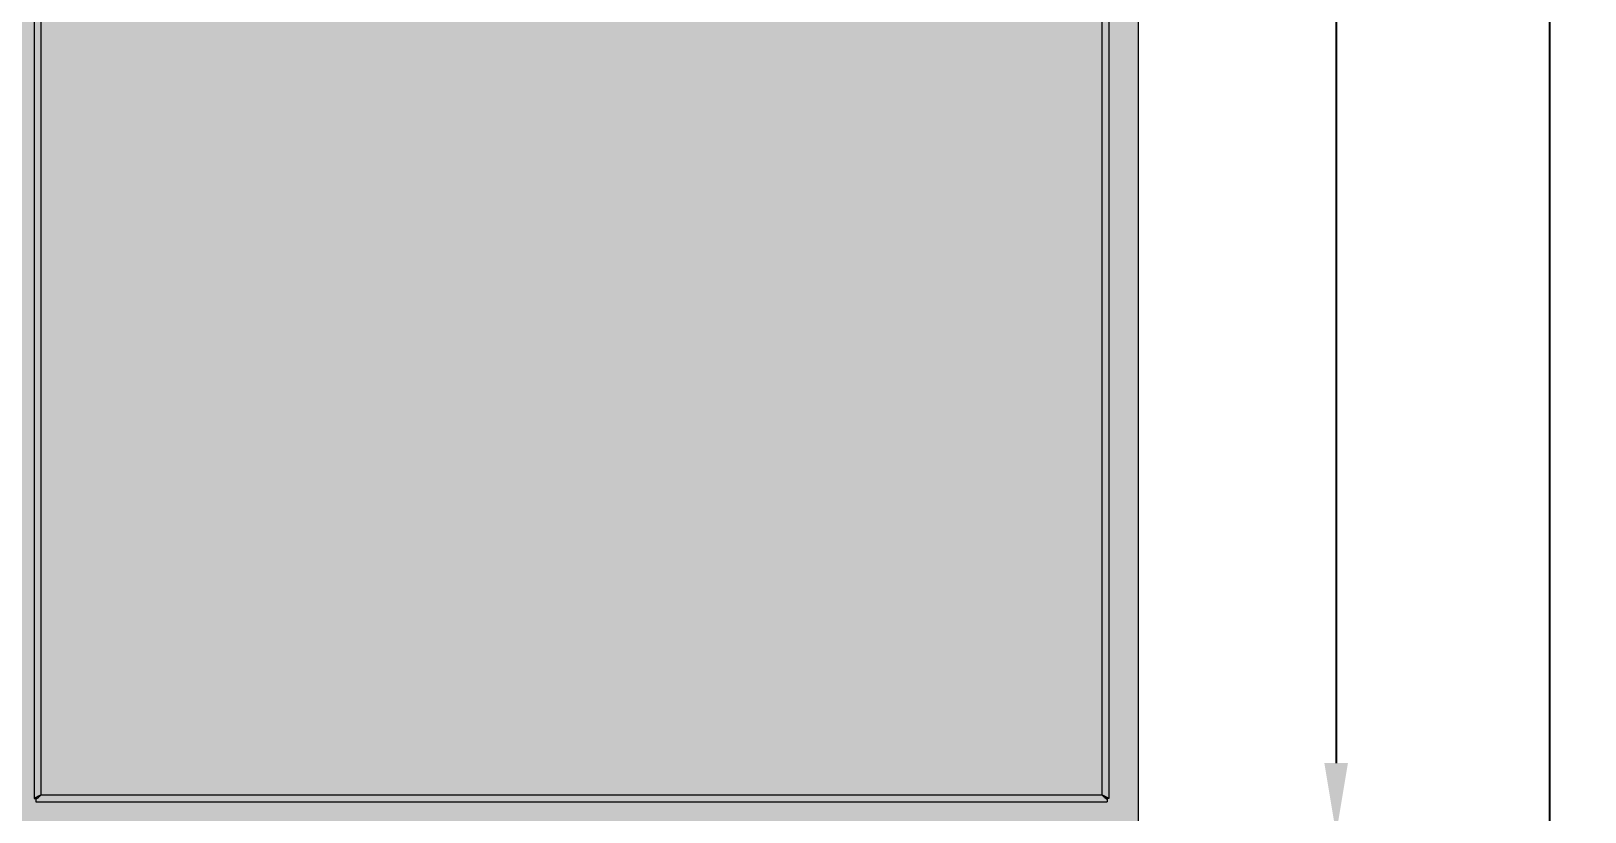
# Model space of a CAD drawing. Header units: millimetres. Extents: x 6914 to 9858, y -2771 to -210.
# Drawn here: x 9035 to 9858, y -2349 to -1935 of the extents above; entities that cross this region are included whole.
import ezdxf

# ---------------------------------------------------------------- set-up
doc = ezdxf.new("R2010")
doc.units = ezdxf.units.MM
doc.layers.get('0').update_dxf_attribs({"lineweight": 9})
for name, color, linetype, lineweight in [('THICK', 7, 'Continuous', 13), ('тонкая', 7, 'Continuous', 13), ('Штриховка шкафов', 7, 'Continuous', 9)]:
    doc.layers.add(name, color=color, linetype=linetype, lineweight=lineweight)
doc.styles.add('ГОСТ 2.304', font='CS_Gost2304.shx')
doc.dimstyles.new('СПДС', dxfattribs={"dimtxt": 2.5, "dimasz": 2.5, "dimexe": 1.25, "dimexo": 0.625, "dimtad": 1, "dimdec": 0, "dimtxsty": 'ГОСТ 2.304', "dimblk": 'ARCHTICK', "dimblk1": 'ARCHTICK', "dimblk2": 'ARCHTICK', "dimcen": 2.5, "dimdle": 2, "dimadec": 0, "dimazin": 2, "dimtfac": 0.75, "dimtdec": 4, "dimtmove": 1, "dimatfit": 3, "dimfxl": 1, "dimtfill": 1, "dimtolj": 1, "dimarcsym": 0})

# ---------------------------------------------------------------- blocks, each defined once
blk = doc.blocks.new('*D538')
at = {"layer": 'Defpoints', "color": 0}
for p in [(9602.29, -210.25), (9621.23, -2560.26), (9839.09, -2560.26)]:
    blk.add_point(p, dxfattribs=at)
at = {"layer": 'тонкая', "color": 0, "lineweight": -2}
for p, q in [((9611.67, -210.25), (9857.84, -210.25)), ((9839.09, -247.75), (9839.09, -2522.76)), ((9630.6, -2560.26), (9857.84, -2560.26))]:
    blk.add_line(p, q, dxfattribs=at)
at = {"layer": 'тонкая', "color": 0}
for points in [[(9845.34, -247.75), (9832.84, -247.75), (9839.09, -210.25)], [(9832.84, -2522.76), (9845.34, -2522.76), (9839.09, -2560.26)]]:
    blk.add_solid(points, dxfattribs=at)
at = {"layer": 'тонкая', "color": 0, "insert": (9808.74, -1385.25), "char_height": 37.5, "attachment_point": 5, "rotation": 90, "style": 'ГОСТ 2.304', "bg_fill": 3, "box_fill_scale": 1.1, "bg_fill_color": 256, "bg_fill_true_color": 13158600, "bg_fill_transparency": 0}
blk.add_mtext('\\A1;2350', dxfattribs=at)
blk = doc.blocks.new('*D539')
at = {"layer": 'Defpoints', "color": 0}
for p in [(9621.53, -360.26), (9621, -2360.26), (9726.12, -2360.26)]:
    blk.add_point(p, dxfattribs=at)
at = {"layer": 'тонкая', "color": 0, "lineweight": -2}
for p, q in [((9630.9, -360.26), (9744.87, -360.26)), ((9726.12, -397.76), (9726.12, -2322.76)), ((9630.38, -2360.26), (9744.87, -2360.26))]:
    blk.add_line(p, q, dxfattribs=at)
at = {"layer": 'тонкая', "color": 0}
for points in [[(9732.37, -397.76), (9719.87, -397.76), (9726.12, -360.26)], [(9719.87, -2322.76), (9732.37, -2322.76), (9726.12, -2360.26)]]:
    blk.add_solid(points, dxfattribs=at)
at = {"layer": 'тонкая', "color": 0, "insert": (9696.54, -1360.26), "char_height": 37.5, "attachment_point": 5, "rotation": 90, "style": 'ГОСТ 2.304', "bg_fill": 3, "box_fill_scale": 1.1, "bg_fill_color": 256, "bg_fill_true_color": 13158600, "bg_fill_transparency": 0}
blk.add_mtext('\\A1;2000', dxfattribs=at)
blk = doc.blocks.new('Из_буфера26433')
at = {"layer": 'THICK'}
for p, q in [((-284.5, -1.8), (-284.5, -1964.2)), ((280.9, -3.6), (280.9, -1962.4)), ((284.5, -1.8), (284.5, -1964.2)), ((-280.9, -1115.96), (-280.9, -1962.4)), ((-284.49, -1964.2), (-284.5, -1964.2)), ((-284.5, -1964.2), (-284.5, -1964.2)), ((-284.5, -1964.2), (-284.5, -1964.2)), ((-284.5, -1964.2), (-284.5, -1964.2)), ((-284.5, -1964.2), (-284.5, -1964.2)), ((-284.5, -1964.2), (-284.5, -1964.2)), ((-284.5, -1964.2), (-284.5, -1964.2)), ((-284.5, -1964.2), (-284.37, -1964.2)), ((-284.47, -1964.19), (-284.49, -1964.2)), ((-284.44, -1964.17), (-284.47, -1964.19)), ((-284.39, -1964.15), (-284.44, -1964.17)), ((-284.34, -1964.12), (-284.39, -1964.15)), ((-284.37, -1964.2), (-284.23, -1964.2)), ((-284.27, -1964.08), (-284.34, -1964.12)), ((-284.19, -1964.05), (-284.27, -1964.08)), ((-284.23, -1964.2), (-284.1, -1964.2)), ((-284.1, -1964), (-284.19, -1964.05)), ((-284, -1963.95), (-284.1, -1964)), ((-284.1, -1964.2), (-283.97, -1964.2)), ((-283.89, -1963.89), (-284, -1963.95)), ((-283.97, -1964.2), (-283.83, -1964.2)), ((-283.89, -1963.89), (-283.78, -1963.82)), ((-283.89, -1963.89), (-282.39, -1963.89)), ((-283.83, -1964.2), (-283.7, -1964.2)), ((-283.78, -1963.82), (-283.67, -1963.74)), ((-283.7, -1963.64), (-283.7, -1964.88)), ((-283.45, -1964.69), (-283.7, -1964.88)), ((-283.7, -1964.88), (-283.7, -1966)), ((-283.7, -1966), (283.7, -1966)), ((-283.67, -1963.74), (-283.54, -1963.66)), ((-283.54, -1963.66), (-283.42, -1963.58)), ((-283.19, -1964.49), (-283.45, -1964.69)), ((-283.42, -1963.58), (-283.28, -1963.5)), ((-283.28, -1963.5), (-283.14, -1963.42)), ((-282.94, -1964.29), (-283.19, -1964.49)), ((-283.14, -1963.42), (-282.99, -1963.34)), ((-282.99, -1963.34), (-282.83, -1963.27)), ((-282.68, -1964.07), (-282.94, -1964.29)), ((-282.83, -1963.27), (-282.67, -1963.19)), ((-282.43, -1963.85), (-282.68, -1964.07)), ((-282.67, -1963.19), (-282.51, -1963.11)), ((-282.51, -1963.11), (-282.34, -1963.03)), ((-282.17, -1963.62), (-282.43, -1963.85)), ((-282.34, -1963.03), (-282.17, -1962.95)), ((-282.17, -1962.95), (-282, -1962.87)), ((-281.92, -1963.38), (-282.17, -1963.62)), ((-282, -1962.87), (-281.82, -1962.79)), ((-281.66, -1963.14), (-281.92, -1963.38)), ((-281.82, -1962.79), (-281.64, -1962.71)), ((-281.41, -1962.89), (-281.66, -1963.14)), ((-281.64, -1962.71), (-281.45, -1962.64)), ((-281.45, -1962.64), (-281.27, -1962.56)), ((-281.15, -1962.65), (-281.41, -1962.89)), ((-281.27, -1962.56), (-281.09, -1962.48)), ((-280.9, -1962.4), (-281.15, -1962.65)), ((-281.09, -1962.48), (-280.9, -1962.4)), ((-280.9, -1962.4), (280.9, -1962.4)), ((280.9, -1962.4), (281.09, -1962.48)), ((280.9, -1962.4), (281.15, -1962.65)), ((281.09, -1962.48), (281.27, -1962.56)), ((281.15, -1962.65), (281.41, -1962.89)), ((281.27, -1962.56), (281.45, -1962.64)), ((281.41, -1962.89), (281.66, -1963.14)), ((281.45, -1962.64), (281.64, -1962.71)), ((281.64, -1962.71), (281.82, -1962.79)), ((281.66, -1963.14), (281.92, -1963.38)), ((281.82, -1962.79), (282, -1962.87)), ((281.92, -1963.38), (282.17, -1963.62)), ((282, -1962.87), (282.17, -1962.95)), ((282.17, -1962.95), (282.34, -1963.03)), ((282.17, -1963.62), (282.43, -1963.85)), ((282.34, -1963.03), (282.51, -1963.11)), ((283.89, -1963.89), (282.39, -1963.89)), ((282.43, -1963.85), (282.68, -1964.07)), ((282.51, -1963.11), (282.67, -1963.19)), ((282.67, -1963.19), (282.83, -1963.27)), ((282.68, -1964.07), (282.94, -1964.29)), ((282.83, -1963.27), (282.99, -1963.34)), ((282.94, -1964.29), (283.19, -1964.49)), ((282.99, -1963.34), (283.14, -1963.42)), ((283.14, -1963.42), (283.28, -1963.5)), ((283.19, -1964.49), (283.45, -1964.69)), ((283.28, -1963.5), (283.42, -1963.58)), ((283.42, -1963.58), (283.54, -1963.66)), ((283.45, -1964.69), (283.7, -1964.88)), ((283.54, -1963.66), (283.67, -1963.74)), ((283.67, -1963.74), (283.78, -1963.82)), ((283.7, -1963.64), (283.7, -1964.88)), ((283.83, -1964.2), (283.7, -1964.2)), ((283.7, -1964.88), (283.7, -1966)), ((283.78, -1963.82), (283.89, -1963.89)), ((283.97, -1964.2), (283.83, -1964.2)), ((283.89, -1963.89), (284, -1963.95)), ((284.1, -1964.2), (283.97, -1964.2)), ((284, -1963.95), (284.1, -1964)), ((284.1, -1964), (284.19, -1964.05)), ((284.23, -1964.2), (284.1, -1964.2)), ((284.19, -1964.05), (284.27, -1964.08)), ((284.37, -1964.2), (284.23, -1964.2)), ((284.27, -1964.08), (284.34, -1964.12)), ((284.34, -1964.12), (284.39, -1964.15)), ((284.5, -1964.2), (284.37, -1964.2)), ((284.39, -1964.15), (284.44, -1964.17)), ((284.44, -1964.17), (284.47, -1964.19)), ((284.47, -1964.19), (284.49, -1964.2)), ((284.49, -1964.2), (284.5, -1964.2)), ((284.5, -1964.2), (284.5, -1964.2)), ((284.5, -1964.2), (284.5, -1964.2)), ((284.5, -1964.2), (284.5, -1964.2)), ((284.5, -1964.2), (284.5, -1964.2)), ((284.5, -1964.2), (284.5, -1964.2)), ((284.5, -1964.2), (284.5, -1964.2))]:
    blk.add_line(p, q, dxfattribs=at)
blk = doc.blocks.new('Из_буфера7504')
at = {"layer": 'Штриховка шкафов', "true_color": 0xc5c7c4}
blk.add_hatch(color=9, dxfattribs=at).paths.add_polyline_path([(-300, 2000), (300, 2000), (300, 0), (-300, 0)])
at = {"ltscale": 100}
blk.add_lwpolyline([(-300, 2000), (300, 2000), (300, 0), (-300, 0)], close=True, dxfattribs=at)
blk.add_blockref('Из_буфера26433', (0, 1983), dxfattribs=at)

msp = doc.modelspace()

# ---------------------------------------------------------------- dimensions: what is measured, and where the dimension line sits
at = {"layer": 'тонкая'}
dim = msp.add_linear_dim(base=(9839.09, -2560.26), p1=(9602.29, -210.25), p2=(9621.23, -2560.26), angle=90, dimstyle='СПДС', override={"dimscale": 15, "dimlfac": 1, "dimtxsty": 'ГОСТ 2.304', "dimsah": 1, "dimtolj": 1}, dxfattribs=at)
dim.commit()
dim.dimension.update_dxf_attribs({"geometry": '*D538', "text_midpoint": (9808.74, -1385.25)})

# ---------------------------------------------------------------- next in the draw order: dimensions: what is measured, and where the dimension line sits
dim = msp.add_linear_dim(base=(9726.12, -2360.26), p1=(9621.53, -360.26), p2=(9621, -2360.26), angle=90, dimstyle='СПДС', override={"dimscale": 15, "dimlfac": 1, "dimtxsty": 'ГОСТ 2.304', "dimsah": 1, "dimtolj": 1}, dxfattribs=at)
dim.commit()
dim.dimension.update_dxf_attribs({"geometry": '*D539', "text_midpoint": (9696.54, -1360.26)})

# ---------------------------------------------------------------- next in the draw order: block references
msp.add_blockref('Из_буфера7504', (9321.23, -2360.26))

doc.saveas('drawing.dxf')
